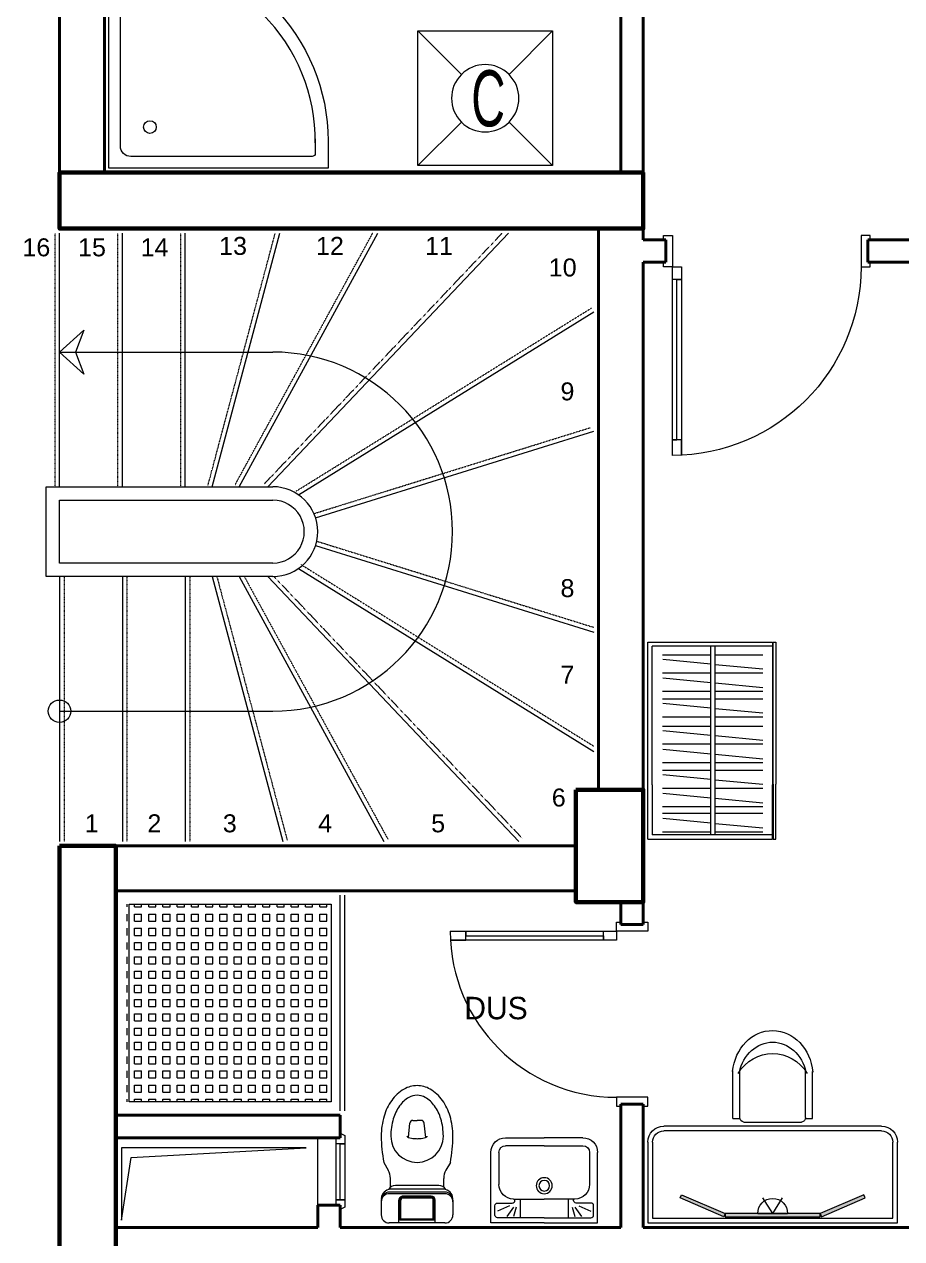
# Model space of a CAD drawing. Header units: millimetres. Extents: x 1393 to 3101, y -2944 to -480.
# Drawn here: x 2301 to 2692, y -2095 to -1554 of the extents above; entities that cross this region are included whole.
import ezdxf

# ---------------------------------------------------------------- set-up
doc = ezdxf.new("R2010")
doc.units = ezdxf.units.MM
doc.linetypes.add('DOT2', pattern=[0.125, 0, -0.125])
doc.linetypes.add('DUZ', pattern=[0])
for name, color, linetype, lineweight in [('DUVAR', 7, 'Continuous', 40), ('Kapı', 34, 'Continuous', 20), ('kolon', 1, 'Continuous', 40), ('korkuluk', 253, 'DUZ', 15), ('MIMARI', 50, 'Continuous', 20), ('Pencere-kapı', 142, 'Continuous', 20), ('TEFRİŞ_İÇ', 224, 'Continuous', 13), ('yazı', 253, 'Continuous', 20)]:
    doc.layers.add(name, color=color, linetype=linetype, lineweight=lineweight)
doc.styles.get("Standard").update_dxf_attribs({"font": 'EtrFont'})
doc.styles.add('TECHNICLIGHT', font='Arial')

# ---------------------------------------------------------------- blocks, each defined once
blk = doc.blocks.new('a463')
at = {"layer": 'Pencere-kapı', "linetype": 'Continuous', "flags": 128}
for points in [[(2432.053171, -2079.821931), (2432.053171, -2049.821931)], [(2442.053171, -2049.821931), (2440.053171, -2049.821931), (2440.053171, -2079.821931), (2442.053171, -2079.821931)], [(2442.053171, -2049.821931), (2442.053171, -2047.821931), (2444.053171, -2048.821931), (2444.053171, -2079.821931), (2444.053171, -2080.821931), (2442.053171, -2081.821931), (2442.053171, -2079.821931)], [(2442.053171, -2077.485293), (2444.053171, -2077.485293), (2440.053171, -2077.485293), (2442.053171, -2077.485293), (2442.053171, -2052.619513), (2444.053171, -2052.619513), (2440.053171, -2052.619513)], [(2442.053171, -2077.485293), (2442.053171, -2052.619513)]]:
    blk.add_lwpolyline(points, dxfattribs=at)
blk = doc.blocks.new('a654')
at = {"layer": 'TEFRİŞ_İÇ', "linetype": 'Continuous'}
h = blk.add_hatch(dxfattribs=at)
h.set_pattern_fill('SQUARE', color=256, style=0, pattern_type=2)
h.set_pattern_definition([(0, (-44560196.9946, -460869522.842), (0, 3.175), [3.175, -3.175]), (90, (-44560196.9946, -460869522.842), (-3.175, 2e-16), [3.175, -3.175])])
h.paths.add_polyline_path([(2438.05, -1945.82), (2348.05, -1945.82), (2348.05, -2033.82), (2438.05, -2033.82)])
at = {"layer": 'TEFRİŞ_İÇ', "linetype": 'Continuous', "flags": 128}
for points in [[(2442.05, -2037.82), (2442.05, -1941.82)], [(2444.05, -2037.82), (2444.05, -1941.82)]]:
    blk.add_lwpolyline(points, dxfattribs=at)
blk.add_lwpolyline([(2348.05, -1945.82), (2438.05, -1945.82), (2438.05, -2033.82), (2348.05, -2033.82)], close=True, dxfattribs=at)
blk = doc.blocks.new('StoLL_1')
for points in [[(-48.3, 237.8), (-31.7, 244.8), (-125.3, 463.4), (-141.9, 456.3)], [(-48.3, -237.8), (-30.3, -237.8), (-30.3, 237.8), (-48.3, 237.8)], [(-141.9, -456.3), (-125.3, -463.4), (-31.7, -244.8), (-48.3, -237.8)]]:
    blk.add_hatch(color=4).paths.add_polyline_path(points)
for p, q in [((-405.5, 625.7), (0, 625.7)), ((0, 625.7), (0, -625.7)), ((-405.5, 601.7), (-24, 601.7)), ((-24, 601.7), (-24, -601.7)), ((-485.5, -545.7), (-485.5, 545.7)), ((-461.5, -545.7), (-461.5, 545.7)), ((-125.3, 463.4), (-141.9, 456.3)), ((-141.9, 456.3), (-48.3, 237.8)), ((-31.7, 244.8), (-125.3, 463.4)), ((-48.3, 237.8), (-31.7, 244.8)), ((-48.3, -237.8), (-48.3, 237.8)), ((-48.3, 237.8), (-30.3, 237.8)), ((-30.3, 237.8), (-30.3, -237.8)), ((-48.3, 74.8), (-48.3, -74.8)), ((-48.3, 0), (-126, 48.9)), ((-48.3, 0), (-126, -48.9)), ((-141.9, -456.3), (-48.3, -237.8)), ((-48.3, -237.8), (-31.7, -244.8)), ((-30.3, -237.8), (-48.3, -237.8)), ((-31.7, -244.8), (-125.3, -463.4)), ((-125.3, -463.4), (-141.9, -456.3)), ((-24, -601.7), (-405.5, -601.7)), ((0, -625.7), (-405.5, -625.7))]:
    blk.add_line(p, q)
at = {"linetype": 'ByBlock'}
for p, q in [((-524, 200.3), (-762.1, 200.3)), ((-524, 200.3), (-524, 164.9)), ((-529.1, 164.9), (-762.1, 164.9)), ((-506.1, 144.9), (-506.1, -144.9)), ((-529.1, -164.9), (-762.1, -164.9)), ((-524, -164.6), (-524, -200.3)), ((-524, -200.3), (-759.6, -200.3))]:
    blk.add_line(p, q, dxfattribs=at)
for centre, radius, start, end in [((-405.5, 545.7), 80, 90, 180), ((-405.5, 545.7), 56, 90, 180), ((-48.3, 0), 74.8, 90, 270), ((-405.5, -545.7), 80, 180, 270), ((-405.5, -545.7), 56, 180, 270)]:
    blk.add_arc(centre, radius, start, end)
for centre, major_axis, start_param, end_param in [((-733.8, 0.1), (-230.8, 0), 4.820023, 7.755931), ((-710.7, 0), (-195.7, 0), 4.946232, 7.620139), ((-603.3, 0), (-246.7, 0), 5.346316, 7.220054), ((-529.1, 144.9), (-22.9, 0), 3.141593, 4.712389), ((-529.1, -144.9), (-22.9, 0), 1.570796, 3.141593)]:
    blk.add_ellipse(centre, major_axis=major_axis, ratio=0.87377, start_param=start_param, end_param=end_param, dxfattribs=at)
blk = doc.blocks.new('VVVV')
at = {"layer": 'TEFRİŞ_İÇ'}
for p, q in [((0.571137, 0.195119), (-0.306633, 0.195119)), ((-0.306633, 0.195119), (-0.306633, -0.360985)), ((0.329303, 0.176119), (-0.287633, 0.176119)), ((-0.287633, -0.360985), (-0.287633, 0.176119)), ((0.329303, 0.176119), (0.552137, 0.176119)), ((0.552137, -0.360985), (0.552137, 0.176119)), ((0.571137, 0.195119), (0.571137, -0.360985)), ((-0.250036, 0.129544), (-0.250036, -0.085485)), ((-0.230034, 0.128285), (-0.209347, -0.085485)), ((-0.170064, 0.129544), (-0.170064, -0.085485)), ((-0.147198, 0.128285), (-0.12651, -0.085485)), ((-0.087228, 0.129544), (-0.087228, -0.085485)), ((-0.053678, 0.129544), (-0.053678, -0.085485)), ((-0.033676, 0.128285), (-0.012989, -0.085485)), ((0.026294, 0.129544), (0.026294, -0.085485)), ((0.067465, 0.129544), (0.067465, -0.085485)), ((0.087466, 0.128285), (0.108153, -0.085485)), ((0.147436, 0.129544), (0.147436, -0.085485)), ((0.170303, 0.128285), (0.19099, -0.085485)), ((0.230273, 0.129544), (0.230273, -0.085485)), ((0.263823, 0.129544), (0.263823, -0.085485)), ((0.283824, 0.128285), (0.304512, -0.085485)), ((0.343794, 0.129544), (0.343794, -0.085485)), ((0.366661, 0.128285), (0.387348, -0.085485)), ((0.426631, 0.129544), (0.426631, -0.085485)), ((0.455581, 0.129544), (0.455581, -0.085485)), ((0.478448, 0.128285), (0.499135, -0.085485)), ((0.538418, 0.129544), (0.538418, -0.085485)), ((0.552137, -0.085485), (-0.287633, -0.085485)), ((0.552137, -0.104485), (-0.287633, -0.104485)), ((-0.250036, -0.104485), (-0.250036, -0.31722)), ((-0.207374, -0.104485), (-0.187251, -0.31722)), ((-0.170064, -0.104485), (-0.170064, -0.31722)), ((-0.124537, -0.104485), (-0.104414, -0.31722)), ((-0.087228, -0.104485), (-0.087228, -0.31722)), ((-0.053678, -0.104485), (-0.053678, -0.31722)), ((-0.011016, -0.104485), (0.009107, -0.31722)), ((0.026294, -0.104485), (0.026294, -0.31722)), ((0.067465, -0.104485), (0.067465, -0.31722)), ((0.110127, -0.104485), (0.13025, -0.31722)), ((0.147436, -0.104485), (0.147436, -0.31722)), ((0.192964, -0.104485), (0.213087, -0.31722)), ((0.230273, -0.104485), (0.230273, -0.31722)), ((0.263823, -0.104485), (0.263823, -0.31722)), ((0.306485, -0.104485), (0.326608, -0.31722)), ((0.343794, -0.104485), (0.343794, -0.31722)), ((0.389322, -0.104485), (0.409445, -0.31722)), ((0.426631, -0.104485), (0.426631, -0.31722)), ((0.45535, -0.104485), (0.45535, -0.31722)), ((0.501109, -0.104485), (0.521232, -0.31722)), ((0.538418, -0.104485), (0.538418, -0.31722)), ((-0.306633, -0.360985), (0.329303, -0.360985)), ((-0.306633, -0.363702), (-0.306633, -0.374881)), ((0.32668, -0.363702), (-0.306633, -0.363702)), ((-0.306633, -0.374881), (0.32668, -0.374881)), ((0.32668, -0.363702), (0.571137, -0.363702)), ((0.571137, -0.374881), (0.32668, -0.374881)), ((0.571137, -0.360985), (0.329303, -0.360985)), ((0.571137, -0.363702), (0.571137, -0.374881))]:
    blk.add_line(p, q, dxfattribs=at)
blk = doc.blocks.new('LAV1')
for p, q in [((-0.25, 0.175), (-0.25, -0.15625)), ((0, 0.175), (-0.25, 0.175)), ((0, 0.175), (0.25, 0.175)), ((0.25, 0.175), (0.25, -0.15625)), ((-0.14375, 0.0625), (0, 0.0625)), ((0.14375, 0.0625), (0, 0.0625)), ((-0.2125, -0.15625), (-0.2125, -0.00625)), ((0.2125, -0.15625), (0.2125, -0.00625)), ((0, -0.1875), (-0.18125, -0.1875)), ((-0.18125, -0.225), (0, -0.225)), ((0, -0.1875), (0.18125, -0.1875)), ((0.18125, -0.225), (0, -0.225))]:
    blk.add_line(p, q)
at = {"flags": 128}
for points in [[(0, 0.15), (-0.21875, 0.15, 0.414214), (-0.23125, 0.1375), (-0.23125, 0.09375, 0.414214), (-0.21875, 0.08125), (-0.15, 0.08125, -0.414214), (-0.1375, 0.06875), (-0.1375, 0.0625)], [(0, 0.15), (0.21875, 0.15, -0.414214), (0.23125, 0.1375), (0.23125, 0.09375, -0.414214), (0.21875, 0.08125), (0.15, 0.08125, 0.414214), (0.1375, 0.06875), (0.1375, 0.0625)]]:
    blk.add_lwpolyline(points, format="xyb", dxfattribs=at)
for points in [[(-0.1625, 0.09375), (-0.21875, 0.11875)], [(-0.14375, 0.1), (-0.175, 0.14375)], [(-0.13125, 0.1), (-0.14375, 0.14375)], [(-0.1125, 0.0625), (-0.1125, 0.15)], [(0.1125, 0.0625), (0.1125, 0.15)], [(0.13125, 0.1), (0.14375, 0.14375)], [(0.14375, 0.1), (0.175, 0.14375)], [(0.1625, 0.09375), (0.21875, 0.11875)]]:
    blk.add_lwpolyline(points, dxfattribs=at)
for radius in [0.0375, 0.025]:
    blk.add_circle((0, 0), radius)
for centre, radius, start, end in [((-0.14375, -0.00625), 0.06875, 90, 180), ((0.14375, -0.00625), 0.06875, 0, 90), ((-0.18125, -0.15625), 0.06875, 180, 270), ((-0.18125, -0.15625), 0.03125, 180, 270), ((0.18125, -0.15625), 0.06875, 270, 0), ((0.18125, -0.15625), 0.03125, 270, 0)]:
    blk.add_arc(centre, radius, start, end)
blk = doc.blocks.new('BERKLO1')
for p, q in [((-13.75, 0), (13.75, 0)), ((-9, 0), (-9, -11.344955)), ((9, 0), (9, -11.344955)), ((-17.75, -11.3), (-17.75, -4)), ((-8.5, -1.4109), (-8.5, -11.344955)), ((-8.5, -1.4109), (8.5, -1.4109)), ((-8, -1.9109), (-8, -11.344955)), ((-8, -1.9109), (8, -1.9109)), ((8, -1.9109), (8, -11.344955)), ((8.5, -1.4109), (8.5, -11.344955)), ((17.75, -11.3), (17.75, -4)), ((-13.75, -14.5), (13.75, -14.5)), ((-13.75, -15.3), (13.75, -15.3)), ((-13.25, -16.7), (13.25, -16.7)), ((-13.185101, -17.673371), (-13.185101, -22.100331)), ((-7, -12.344955), (7, -12.344955)), ((-7, -12.844955), (7, -12.844955)), ((-7, -13.344955), (7, -13.344955)), ((13.185101, -17.673371), (13.185101, -22.100331)), ((-10.75, -18.5), (10.75, -18.5)), ((-16.491451, -30), (-14.24393, -26.077785)), ((16.491451, -30), (14.24393, -26.077785)), ((-4.284202, -42.369924), (-3.557548, -49.461477)), ((4.284202, -42.369924), (3.557548, -49.461477)), ((-2.065361, -50.808576), (0, -50.808576)), ((2.065361, -50.808576), (0, -50.808576))]:
    blk.add_line(p, q)
at = {"flags": 128}
for points in [[(5.001641, -43, 0.262239), (4.798089, -42.638585, 0.074875), (3.536694, -42.112002, 0.035607), (2.05855, -41.85094, 0.025913), (0, -41.744182, 0.025913), (-2.05855, -41.85094, 0.035607), (-3.536694, -42.112002, 0.074875), (-4.798089, -42.638585, 0.262239), (-5.001641, -43, 0.262239)], [(-13, -43, 0.071629), (-11.767313, -51.560515, 0.083035), (-8.678076, -57.92779, 0.106719), (-4.057901, -62.152843, 0.132804), (0, -63.25, 0.132804)], [(0, -68, 0.132804), (6.45149, -66.255675, 0.106719), (12.551145, -60.67767, 0.083035), (16.324331, -52.900696, 0.071629), (17.75, -43, 0.071629)]]:
    blk.add_lwpolyline(points, format="xyb", dxfattribs=at)
for centre, radius, start, end in [((-13.75, -4), 4, 90, 180), ((13.75, -4), 4, 0, 90), ((-13.75, -10.5), 4, 180, 270), ((-13.75, -11.3), 4, 180, 270), ((-7, -11.344955), 2, 180, 270), ((-7, -11.344955), 1.5, 180, 270), ((-7, -11.344955), 1, 180, 270), ((7, -11.344955), 1, 270, 0), ((7, -11.344955), 1.5, 270, 0), ((7, -11.344955), 2, 270, 0), ((13.75, -10.5), 4, 270, 0), ((13.75, -11.3), 4, 270, 0), ((-12.91392, -11.865985), 4.845683, 183.607871, 266.022971), ((-10.75, -14.5), 4, 211.597838, 270), ((10.75, -14.5), 4, 270, 328.402162), ((12.901478, -11.853623), 4.858893, 274.113285, 356.255874), ((-21.185101, -22.100331), 8, 330.186282, 0), ((21.185101, -22.100331), 8, 180, 209.813718), ((61.064768, -44.069252), 78.822021, 169.717953, 179.222736), ((0, -43), 13, 0, 180), ((-61.06477, -44.069252), 78.822021, 0.777264, 10.282047), ((17.341014, -43), 35.091014, 180, 196.388168), ((-17.341014, -43), 30.341014, 343.611832, 0), ((8.815666, -45.507233), 26.204632, 196.388168, 215.374752), ((-2.065361, -49.308576), 1.5, 185.850537, 270), ((2.065361, -49.308576), 1.5, 270, 354.149463), ((-8.815666, -45.507233), 21.454632, 324.625248, 343.611832), ((-3.416892, -49.340363), 14.833481, 300.259261, 324.625248), ((3.416892, -49.340363), 19.583481, 215.374752, 239.740739), ((0, -55.197229), 8.052771, 270, 300.259261), ((0, -55.197229), 12.802771, 239.740739, 270)]:
    blk.add_arc(centre, radius, start, end)
blk = doc.blocks.new('KOSEDUS')
at = {"flags": 128}
blk.add_lwpolyline([(-85.606602, -10.606602), (-85.606602, 0), (0, 0), (0, -85.606602), (-10.606602, -85.606602, -0.414214)], format="xyb", close=True, dxfattribs=at)
blk.add_lwpolyline([(-80.60252, -11.362495), (-80.60252, -5.770673, -0.420443), (-79.358529, -4.5), (-8.5, -4.5, -0.414214), (-4.5, -8.5), (-4.5, -79.358529, -0.420443), (-5.770673, -80.60252), (-11.362495, -80.60252)], format="xyb", dxfattribs=at)
blk.add_circle((-16, -16), 2.5)
blk.add_arc((-10.606602, -10.606602), 70, 179.381281, 270.618719)
blk = doc.blocks.new('CVCVCV')
at = {"layer": 'TEFRİŞ_İÇ'}
for p, q in [((-0.367544, 0.177558, -0.000405), (-0.367543, -0.422441, 0.000963)), ((-0.17361, -0.016376, 0.000037), (-0.367544, 0.177558, -0.000405)), ((0.232456, 0.177558, -0.000405), (-0.367544, 0.177558, -0.000405)), ((0.038522, -0.016375, 0.000037), (0.232456, 0.177558, -0.000405)), ((0.232457, -0.42244, 0.000963), (0.232456, 0.177558, -0.000405)), ((-0.367543, -0.422441, 0.000963), (-0.17361, -0.228507, 0.000521)), ((0.232457, -0.42244, 0.000963), (0.038522, -0.228507, 0.000521)), ((-0.367543, -0.422441, 0.000963), (0.232457, -0.42244, 0.000963))]:
    blk.add_line(p, q, dxfattribs=at)
blk.add_ellipse((-0.067544, -0.122441, 0.000279), major_axis=(0.106066, 0.106066), ratio=1, dxfattribs=at)
at = {"layer": 'TEFRİŞ_İÇ', "style": 'TECHNICLIGHT', "width": 0.6}
blk.add_text('C', height=0.25, rotation=180.000078, dxfattribs=at).set_placement((-0.005538, 0.002644, -0.000006))
blk = doc.blocks.new('kapı_80')
at = {"layer": 'Kapı', "flags": 128}
for points in [[(761.729714, 523.313496), (761.729714, 523.323496), (761.709714, 523.323496), (761.709714, 523.313496), (761.609714, 523.313496), (761.609714, 523.323496), (761.589714, 523.323496), (761.589714, 523.313496), (761.589714, 523.283496), (761.609714, 523.283496), (761.709714, 523.283496), (761.729714, 523.283496)], [(761.729714, 522.413496), (761.729714, 522.403496), (761.709714, 522.403496), (761.709714, 522.413496), (761.609714, 522.413496), (761.609714, 522.403496), (761.589714, 522.403496), (761.589714, 522.413496), (761.589714, 522.443496), (761.609714, 522.443496), (761.709714, 522.443496), (761.729714, 522.443496)]]:
    blk.add_lwpolyline(points, close=True, dxfattribs=at)
blk.add_lwpolyline([(762.569714, 523.283496), (761.729714, 523.283496), (761.729714, 523.243496), (762.568738, 523.243496), (762.500515, 523.243496), (762.500515, 523.283496), (762.500515, 523.263496), (761.786435, 523.263496), (761.786435, 523.243496), (761.786435, 523.283496)], dxfattribs=at)
at = {"layer": 'Kapı'}
blk.add_arc((761.729714, 523.283496), 0.84, 270, 0, dxfattribs=at)
blk = doc.blocks.new('MÇ_')
at = {"layer": 'Kapı', "flags": 128}
for points in [[(0.363762, 0.05), (0.363762, 0.06), (0.383762, 0.06), (0.383762, 0.05), (0.483762, 0.05), (0.483762, 0.06), (0.503762, 0.06), (0.503762, 0.05), (0.503762, 0.02), (0.483762, 0.02), (0.383762, 0.02), (0.363762, 0.02)], [(0.363762, -0.75), (0.363762, -0.76), (0.383762, -0.76), (0.383762, -0.75), (0.483762, -0.75), (0.483762, -0.76), (0.503762, -0.76), (0.503762, -0.75), (0.503762, -0.72), (0.483762, -0.72), (0.383762, -0.72), (0.363762, -0.72)]]:
    blk.add_lwpolyline(points, close=True, dxfattribs=at)
blk.add_lwpolyline([(-0.376238, 0.02), (0.363762, 0.02), (0.363762, -0.02), (-0.375262, -0.02), (-0.30704, -0.02), (-0.30704, 0.02), (-0.30704, 0), (0.30704, 0), (0.30704, -0.02), (0.30704, 0.02)], dxfattribs=at)
at = {"layer": 'Kapı'}
blk.add_arc((0.363762, 0.02), 0.74, 180, 270, dxfattribs=at)

msp = doc.modelspace()

# ---------------------------------------------------------------- linework, layer by layer
at = {"layer": 'DUVAR', "color": 5}
for p, q in [((2317.053171, -1619.821932), (2317.053171, -1229.821931)), ((2317.053171, -1639.821931), (2317.053171, -1229.821931)), ((2337.053171, -1619.821931), (2337.053171, -1249.821931)), ((2337.053171, -1619.821932), (2337.053171, -1459.821931)), ((2567.053171, -1619.821931), (2567.053171, -1549.821931)), ((2577.053171, -1619.821931), (2577.053171, -1549.821931)), ((2367.053171, -1619.821931), (2552.053171, -1619.821931)), ((2557.053171, -1894.821931), (2557.053171, -1644.821985)), ((2577.05317, -1649.821931), (2587.053171, -1649.821931)), ((2577.053171, -1649.821931), (2577.053171, -1644.82199)), ((2587.05317, -1659.821931), (2587.05317, -1649.821931)), ((2677.053171, -1649.821931), (2697.053171, -1649.821931)), ((2677.053171, -1659.821931), (2677.053171, -1649.821931)), ((2577.05317, -1659.821931), (2587.05317, -1659.821931)), ((2577.053171, -1894.821931), (2577.053171, -1659.821931)), ((2677.053171, -1659.821931), (2697.053171, -1659.821931)), ((2342.053171, -2039.821931), (2442.053171, -2039.821931)), ((2342.053171, -2049.821931), (2432.053171, -2049.821931)), ((2342.053171, -2089.821931), (2432.053171, -2089.821931)), ((2442.053171, -2089.821931), (2567.05317, -2089.821931)), ((2577.05317, -2089.821931), (2972.05317, -2089.821931))]:
    msp.add_line(p, q, dxfattribs=at)
at = {"layer": 'DUVAR', "color": 5, "flags": 128}
for points in [[(2342.053171, -1919.821931), (2547.053171, -1919.821931)], [(2342.053171, -1939.821931), (2547.053171, -1939.821931)], [(2567.05317, -1954.821931), (2567.05317, -1944.821931)], [(2577.05317, -1954.821931), (2577.05317, -1944.821931)], [(2567.05317, -1954.821931), (2577.05317, -1954.821931)], [(2567.05317, -2089.821931), (2567.05317, -2034.821931)], [(2567.05317, -2034.821931), (2577.05317, -2034.821931)], [(2577.05317, -2089.821931), (2577.05317, -2034.821931)], [(2442.053171, -2039.821931), (2342.053171, -2039.821931)], [(2442.053171, -2039.821931), (2442.053171, -2049.821931)], [(2432.053171, -2049.821931), (2342.053171, -2049.821931)], [(2432.053171, -2049.821931), (2442.053171, -2049.821931)], [(2432.053171, -2079.821931), (2432.053171, -2089.821931)], [(2432.053171, -2079.821931), (2442.053171, -2079.821931)], [(2442.053171, -2079.821931), (2442.053171, -2089.821931)], [(2432.053171, -2089.821931), (2342.053171, -2089.821931)], [(2567.05317, -2089.821931), (2442.053171, -2089.821931)], [(2972.05317, -2089.821931), (2577.05317, -2089.821931)]]:
    msp.add_lwpolyline(points, dxfattribs=at)
at = {"layer": 'kolon', "lineweight": 60, "flags": 128}
for points in [[(2577.053145, -1619.822014), (2577.053145, -1644.821991), (2317.053171, -1644.821931), (2317.053171, -1619.821931), (2577.053145, -1619.822014)], [(2547.053171, -1894.821931), (2577.053171, -1894.821931), (2577.053171, -1944.821931), (2547.053171, -1944.821931), (2547.053171, -1894.821931)], [(2317.053171, -1919.822006), (2342.053171, -1919.822006), (2342.053171, -2109.822006), (2317.053171, -2109.822006), (2317.053171, -1919.822006)]]:
    msp.add_lwpolyline(points, dxfattribs=at)
at = {"layer": 'korkuluk', "flags": 128}
for points in [[(2412.053172, -1799.821931), (2311.053171, -1799.821931), (2311.053171, -1759.821931), (2412.055101, -1759.821931)], [(2412.053775, -1793.821931), (2317.053171, -1793.821931), (2317.053171, -1765.821931), (2412.054379, -1765.821931)]]:
    msp.add_lwpolyline(points, dxfattribs=at)
at = {"layer": 'korkuluk'}
for radius, start in [(20, 270), (14, 269.995054)]:
    msp.add_arc((2412.053171, -1779.821931), radius, start, 90, dxfattribs=at)
at = {"layer": 'MIMARI', "linetype": 'DOT2', "ltscale": 0.3, "flags": 128}
for points in [[(2315.053171, -1759.821931), (2315.053171, -1646.821931)], [(2343.053171, -1759.821931), (2343.053171, -1646.821931)], [(2371.053171, -1759.821931), (2371.053171, -1646.821931)], [(2383.120701, -1759.306606), (2413.116614, -1646.821931)], [(2395.298166, -1758.862786), (2456.530749, -1646.821931)], [(2408.352468, -1758.44584), (2514.189357, -1646.821931)], [(2422.48923, -1761.752382), (2554.02692, -1680.16733)], [(2430.484278, -1771.744034), (2553.343343, -1733.53176)], [(2431.672245, -1784.080308), (2555.053171, -1822.454895)], [(2424.59758, -1794.492236), (2555.053171, -1875.406126)], [(2319.053171, -1799.821931), (2319.053171, -1917.822006)], [(2347.053171, -1799.821931), (2347.053171, -1917.822006)], [(2375.053171, -1799.821931), (2375.053171, -1917.821995)], [(2387.12306, -1799.821931), (2418.45232, -1917.306654)], [(2399.332367, -1799.821931), (2463.297569, -1916.862818)], [(2412.553942, -1799.815661), (2523.137566, -1916.445851)]]:
    msp.add_lwpolyline(points, dxfattribs=at)
at = {"layer": 'MIMARI', "flags": 128}
for points in [[(2317.053171, -1759.821931), (2317.053171, -1646.821931)], [(2345.053171, -1759.821931), (2345.053171, -1646.821931)], [(2373.053171, -1759.821931), (2373.053171, -1646.821931)], [(2385.053171, -1759.821931), (2415.186504, -1646.821931)], [(2397.053171, -1759.821931), (2458.809946, -1646.821931)], [(2409.803803, -1759.821931), (2516.945441, -1646.821931)], [(2423.543405, -1763.452004), (2555.053171, -1681.884272)], [(2327.929323, -1690.034152), (2317.053171, -1699.821931)], [(2327.929323, -1690.034152), (2324.191994, -1699.821931), (2327.929323, -1709.60971)], [(2317.053171, -1699.821931), (2412.053171, -1699.821931)], [(2327.929323, -1709.60971), (2317.053171, -1699.821931)], [(2431.078262, -1773.653794), (2555.053171, -1735.094464)], [(2431.078262, -1785.990068), (2555.053171, -1824.549399)], [(2423.543405, -1796.191858), (2555.053171, -1877.75959)], [(2317.053171, -1799.821931), (2317.053171, -1917.822006)], [(2345.053171, -1799.821931), (2345.053171, -1917.822006)], [(2373.053171, -1799.821931), (2373.053171, -1917.821995)], [(2385.053171, -1799.821931), (2416.51985, -1917.82198)], [(2397.053171, -1799.821931), (2461.542564, -1917.821964)], [(2409.803803, -1799.821931), (2521.686232, -1917.821942)], [(2317.053171, -1859.821931), (2412.053172, -1859.821931)], [(2426.843541, -2054.2724), (2349.647129, -2054.2724), (2344.668435, -2054.2724), (2344.668435, -2086.542277), (2348.900858, -2058.626819), (2426.843541, -2054.2724)]]:
    msp.add_lwpolyline(points, dxfattribs=at)
at = {"layer": 'MIMARI'}
msp.add_circle((2317.053171, -1859.821931), 5, dxfattribs=at)
msp.add_arc((2412.053171, -1779.821931), 80, 270, 90, dxfattribs=at)

# ---------------------------------------------------------------- block references
for name in ['a654', 'a463']:
    msp.add_blockref(name, (0, 0))
at = {"layer": 'Kapı', "xscale": -100, "yscale": 100, "zscale": 100, "rotation": 90}
msp.add_blockref('kapı_80', (54918.402725, 74511.149443), dxfattribs=at)
at = {"layer": 'Kapı', "color": 3, "linetype": 'Continuous', "xscale": 100, "yscale": 100, "zscale": 100}
msp.add_blockref('MÇ_', (2528.677015, -1959.821931), dxfattribs=at)
at = {"layer": 'TEFRİŞ_İÇ', "linetype": 'Continuous'}
for name, p, xscale, yscale, zscale, rotation in [('KOSEDUS', (2339.053171, -1617.821931), 1.14, 1.14, 1.14, 180), ('StoLL_1', (2634.673915, -2087.821931), -0.088889, 0.088889, 0.088889, 90), ('BERKLO1', (2476.291461, -2087.821931), 0.9, 0.9, 0.9, 180), ('LAV1', (2532.944119, -2071.196931), -95, 95, 95, 180)]:
    msp.add_blockref(name, p, dxfattribs=dict(at, xscale=xscale, yscale=yscale, zscale=zscale, rotation=rotation))
at = {"layer": 'TEFRİŞ_İÇ', "linetype": 'ByBlock', "xscale": -100, "yscale": 100, "zscale": 100}
msp.add_blockref('CVCVCV', (2499.880588, -1574.505733, -0.003734), dxfattribs=at)
at = {"layer": 'TEFRİŞ_İÇ', "color": 2, "xscale": -100, "yscale": 100, "zscale": 100, "rotation": 90}
msp.add_blockref('VVVV', (2598.565049, -1859.671435), dxfattribs=at)

# ---------------------------------------------------------------- texts
at = {"layer": 'yazı', "color": 7, "style": 'TECHNICLIGHT'}
for s, p in [('16', (2300.496558, -1657.150711)), ('15', (2325.275992, -1657.150711)), ('14', (2353.153263, -1657.150711)), ('13', (2388.107352, -1656.522855)), ('12', (2431.259495, -1656.522855)), ('11', (2479.862321, -1656.522855)), ('10', (2534.936385, -1666.127789)), ('9', (2540.157004, -1721.33173)), ('8', (2540.157004, -1808.972525)), ('7', (2540.157004, -1847.579277)), ('6', (2536.284631, -1902.261096)), ('1', (2328.282048, -1913.766525)), ('2', (2356.186451, -1913.766525)), ('3', (2389.763323, -1913.766525)), ('4', (2432.231849, -1913.766525)), ('5', (2482.577802, -1913.766525))]:
    msp.add_text(s, height=8, dxfattribs=at).set_placement(p)
at = {"layer": 'yazı', "color": 1}
msp.add_text('DUS', height=10, rotation=360, dxfattribs=at).set_placement((2497.338316, -1997.061197))

doc.saveas('drawing.dxf')
